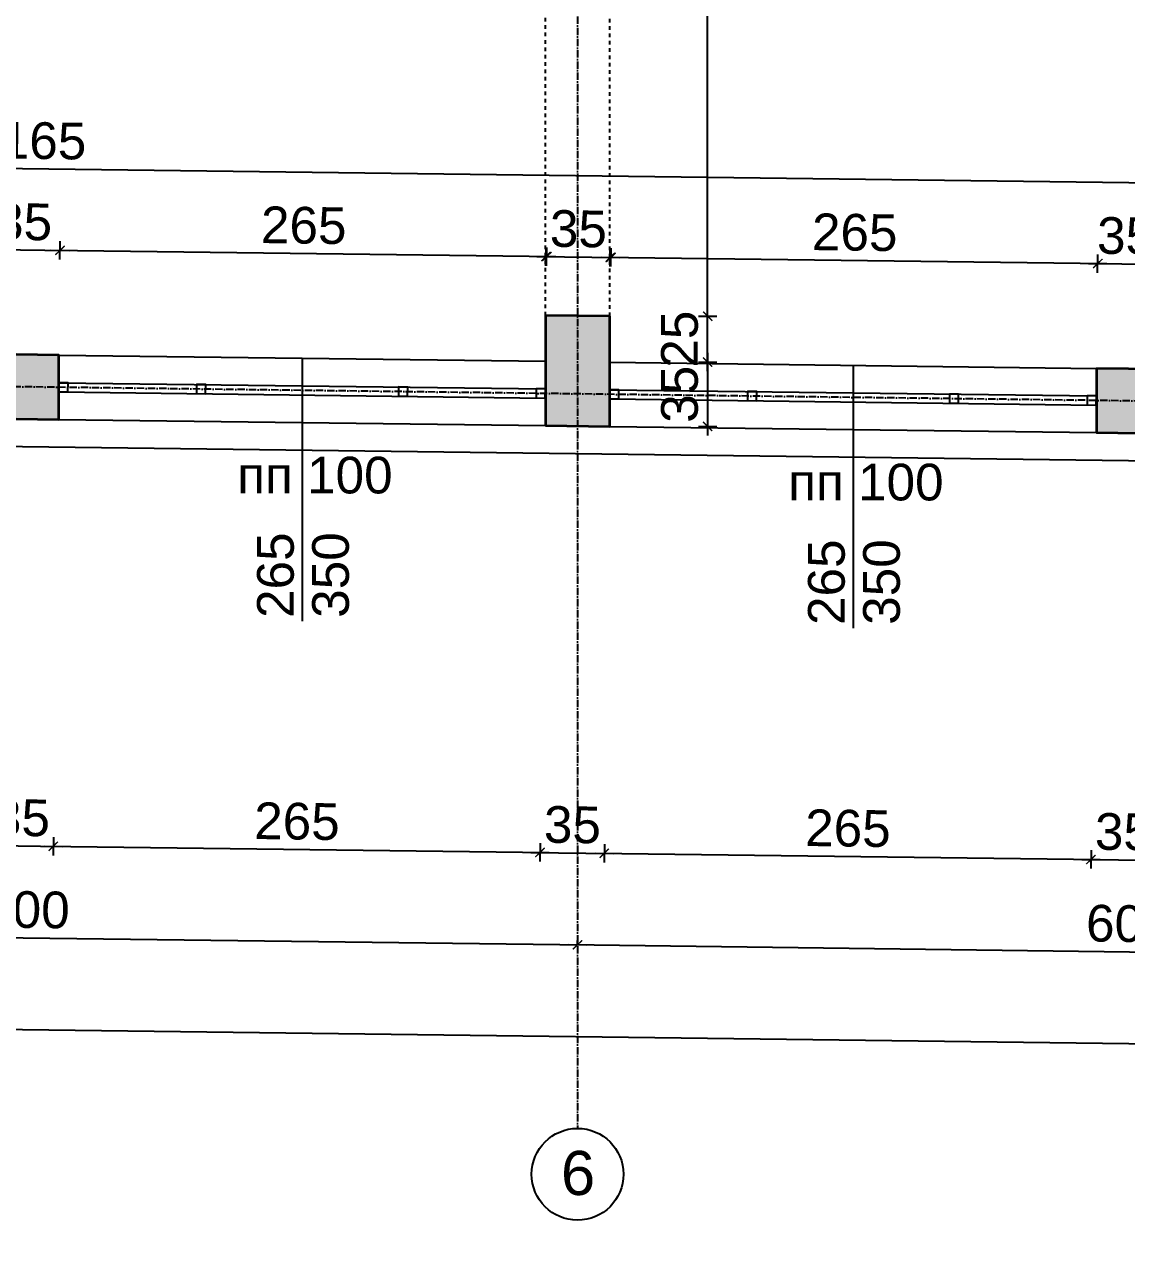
# Model space of a CAD drawing. Header units: inches. Extents: x -72385 to 39588, y -6525 to 66685.
# Drawn here: x -49286 to -48686, y 7801 to 8469 of the extents above; entities that cross this region are included whole.
import ezdxf

# ---------------------------------------------------------------- set-up
doc = ezdxf.new("R2010")
doc.units = ezdxf.units.IN
doc.header["$MEASUREMENT"] = 0
doc.linetypes.add('DashDot', pattern=[0.6, 0.4, -0.1, 0, -0.1])
doc.linetypes.add('Hidden', pattern=[0.4, 0.2, -0.2])
for name, color, linetype, lineweight in [('Изгледни линии', 253, 'Continuous', 25), ('Надписи коти външни', 252, 'Continuous', 25), ('Надписи коти вътрешни', 252, 'Continuous', 25), ('Надписи Оси', 252, 'Continuous', 25), ('Надписи прозорци', 252, 'Continuous', 25), ('Оси', 252, 'DashDot', 25), ('Прозорци', 251, 'Continuous', 25), ('Пунктир', 253, 'Hidden', 25), ('Разрезни линии', 7, 'Continuous', 35), ('Щрих стени', 254, 'Continuous', 25)]:
    doc.layers.add(name, color=color, linetype=linetype, lineweight=lineweight)
doc.styles.add('Arial Regular', font='arial.ttf')
doc.styles.get("Standard").update_dxf_attribs({"font": 'arial.ttf'})
doc.dimstyles.new('Annotative', dxfattribs={"dimscale": 0, "dimtxt": 20, "dimasz": 5, "dimexe": 5, "dimexo": 5, "dimgap": 5, "dimtad": 1, "dimdec": 0, "dimzin": 0, "dimdsep": 46, "dimtxsty": 'Standard', "dimblk": 'ARCHTICK', "dimcen": 5, "dimdle": 5, "dimadec": 0, "dimazin": 0, "dimtfac": 1, "dimtdec": 0, "dimtofl": 0, "dimtmove": 0, "dimatfit": 3, "dimldrblk": 'ARCHTICK', "dimfxl": 5, "dimfxlon": 1, "dimtolj": 1, "dimtzin": 0, "dimarcsym": 1})

# ---------------------------------------------------------------- blocks, each defined once
blk = doc.blocks.new('_ArchTick')
at = {"color": 0, "linetype": 'ByBlock', "const_width": 0.15}
blk.add_lwpolyline([(-0.5, -0.5), (0.5, 0.5)], dxfattribs=at)
blk = doc.blocks.new('*D667')
at = {"layer": 'Defpoints', "color": 0, "ltscale": 50, "transparency": 16777216}
for p in [(-49266.61, 8345.59), (-49302.34, 8288.96), (-49267.34, 8288.52)]:
    blk.add_point(p, dxfattribs=at)
at = {"layer": 'Надписи коти вътрешни', "color": 0, "lineweight": -2, "ltscale": 50, "transparency": 16777216}
for p, q in [((-49306.61, 8346.1), (-49261.61, 8345.52)), ((-49301.67, 8341.03), (-49301.55, 8351.03)), ((-49266.67, 8340.59), (-49266.55, 8350.59))]:
    blk.add_line(p, q, dxfattribs=at)
at = {"layer": 'Надписи коти вътрешни', "color": 0, "lineweight": -2, "ltscale": 50, "transparency": 16777216, "xscale": 5, "yscale": 5, "zscale": 5}
for p, rotation in [((-49301.61, 8346.03), 179.2706286525344), ((-49266.61, 8345.59), 359.2706286525344)]:
    blk.add_blockref('_ArchTick', p, dxfattribs=dict(at, rotation=rotation))
at = {"layer": 'Надписи коти вътрешни', "color": 0, "ltscale": 50, "transparency": 16777216, "insert": (-49286.42, 8361.06), "char_height": 20, "attachment_point": 5, "rotation": 359.27063}
blk.add_mtext('\\A1;35', dxfattribs=at)
blk = doc.blocks.new('*D668')
at = {"layer": 'Defpoints', "color": 0, "ltscale": 50, "transparency": 16777216}
for p in [(-49001.61, 8342.21), (-49267.34, 8288.52), (-49002.34, 8285.14)]:
    blk.add_point(p, dxfattribs=at)
at = {"layer": 'Надписи коти вътрешни', "color": 0, "lineweight": -2, "ltscale": 50, "transparency": 16777216}
for p, q in [((-49266.67, 8340.59), (-49266.55, 8350.59)), ((-49001.67, 8337.22), (-49001.55, 8347.21)), ((-49271.61, 8345.65), (-48996.61, 8342.15))]:
    blk.add_line(p, q, dxfattribs=at)
at = {"layer": 'Надписи коти вътрешни', "color": 0, "lineweight": -2, "ltscale": 50, "transparency": 16777216, "xscale": 5, "yscale": 5, "zscale": 5}
for p, rotation in [((-49266.61, 8345.59), 179.270628652547), ((-49001.61, 8342.21), 359.270628652547)]:
    blk.add_blockref('_ArchTick', p, dxfattribs=dict(at, rotation=rotation))
at = {"layer": 'Надписи коти вътрешни', "color": 0, "ltscale": 50, "transparency": 16777216, "insert": (-49133.92, 8359.11), "char_height": 20, "attachment_point": 5, "rotation": 359.27063}
blk.add_mtext('\\A1;265', dxfattribs=at)
blk = doc.blocks.new('*D669')
at = {"layer": 'Defpoints', "color": 0, "ltscale": 50, "transparency": 16777216}
for p in [(-48967.06, 8341.77), (-49002.34, 8320.14), (-48967.34, 8319.7)]:
    blk.add_point(p, dxfattribs=at)
at = {"layer": 'Надписи коти вътрешни', "color": 0, "lineweight": -2, "ltscale": 50, "transparency": 16777216}
for p, q in [((-49002.12, 8337.22), (-49001.99, 8347.22)), ((-48967.12, 8336.78), (-48966.99, 8346.77)), ((-49007.06, 8342.28), (-48962.06, 8341.71))]:
    blk.add_line(p, q, dxfattribs=at)
at = {"layer": 'Надписи коти вътрешни', "color": 0, "lineweight": -2, "ltscale": 50, "transparency": 16777216, "xscale": 5, "yscale": 5, "zscale": 5}
for p, rotation in [((-49002.06, 8342.22), 179.2706286525459), ((-48967.06, 8341.77), 359.270628652546)]:
    blk.add_blockref('_ArchTick', p, dxfattribs=dict(at, rotation=rotation))
at = {"layer": 'Надписи коти вътрешни', "color": 0, "ltscale": 50, "transparency": 16777216, "insert": (-48984.36, 8357.21), "char_height": 20, "attachment_point": 5, "rotation": 359.27063}
blk.add_mtext('\\A1;35', dxfattribs=at)
blk = doc.blocks.new('*D681')
at = {"layer": 'Defpoints', "color": 0, "ltscale": 50, "transparency": 16777216}
for p in [(-48701.61, 8338.4), (-48967.34, 8284.7), (-48702.34, 8281.32)]:
    blk.add_point(p, dxfattribs=at)
at = {"layer": 'Надписи коти вътрешни', "color": 0, "lineweight": -2, "ltscale": 50, "transparency": 16777216}
for p, q in [((-48966.67, 8336.77), (-48966.55, 8346.77)), ((-48971.61, 8341.83), (-48696.61, 8338.33)), ((-48701.67, 8333.4), (-48701.55, 8343.4))]:
    blk.add_line(p, q, dxfattribs=at)
at = {"layer": 'Надписи коти вътрешни', "color": 0, "lineweight": -2, "ltscale": 50, "transparency": 16777216, "xscale": 5, "yscale": 5, "zscale": 5}
for p, rotation in [((-48966.61, 8341.77), 179.270628652547), ((-48701.61, 8338.4), 359.270628652547)]:
    blk.add_blockref('_ArchTick', p, dxfattribs=dict(at, rotation=rotation))
at = {"layer": 'Надписи коти вътрешни', "color": 0, "ltscale": 50, "transparency": 16777216, "insert": (-48833.92, 8355.29), "char_height": 20, "attachment_point": 5, "rotation": 359.27063}
blk.add_mtext('\\A1;265', dxfattribs=at)
blk = doc.blocks.new('*D682')
at = {"layer": 'Defpoints', "color": 0, "ltscale": 50, "transparency": 16777216}
for p in [(-48666.61, 8337.95), (-48702.34, 8281.32), (-48667.34, 8280.88)]:
    blk.add_point(p, dxfattribs=at)
at = {"layer": 'Надписи коти вътрешни', "color": 0, "lineweight": -2, "ltscale": 50, "transparency": 16777216}
for p, q in [((-48701.67, 8333.4), (-48701.55, 8343.4)), ((-48666.67, 8332.95), (-48666.55, 8342.95)), ((-48706.61, 8338.46), (-48661.61, 8337.89))]:
    blk.add_line(p, q, dxfattribs=at)
at = {"layer": 'Надписи коти вътрешни', "color": 0, "lineweight": -2, "ltscale": 50, "transparency": 16777216, "xscale": 5, "yscale": 5, "zscale": 5}
for p, rotation in [((-48701.61, 8338.4), 179.2706286525344), ((-48666.61, 8337.95), 359.2706286525344)]:
    blk.add_blockref('_ArchTick', p, dxfattribs=dict(at, rotation=rotation))
at = {"layer": 'Надписи коти вътрешни', "color": 0, "ltscale": 50, "transparency": 16777216, "insert": (-48686.42, 8353.42), "char_height": 20, "attachment_point": 5, "rotation": 359.27063}
blk.add_mtext('\\A1;35', dxfattribs=at)
blk = doc.blocks.new('*D685')
at = {"layer": 'Defpoints', "color": 0, "ltscale": 50, "transparency": 16777216}
for p in [(-47201.05, 8363.57), (-51367.34, 8315.25), (-47202.34, 8262.23)]:
    blk.add_point(p, dxfattribs=at)
at = {"layer": 'Надписи коти вътрешни', "color": 0, "lineweight": -2, "ltscale": 50, "transparency": 16777216}
for p, q in [((-51366.11, 8411.59), (-51365.98, 8421.59)), ((-51371.05, 8416.65), (-47196.05, 8363.5)), ((-47201.11, 8358.57), (-47200.98, 8368.57))]:
    blk.add_line(p, q, dxfattribs=at)
at = {"layer": 'Надписи коти вътрешни', "color": 0, "lineweight": -2, "ltscale": 50, "transparency": 16777216, "xscale": 5, "yscale": 5, "zscale": 5}
for p, rotation in [((-51366.05, 8416.59), 179.2706286525471), ((-47201.05, 8363.57), 359.2706286525471)]:
    blk.add_blockref('_ArchTick', p, dxfattribs=dict(at, rotation=rotation))
at = {"layer": 'Надписи коти вътрешни', "color": 0, "ltscale": 50, "transparency": 16777216, "insert": (-49283.35, 8405.29), "char_height": 20, "attachment_point": 5, "rotation": 359.27063}
blk.add_mtext('\\A1;4165', dxfattribs=at)
blk = doc.blocks.new('*D982')
at = {"layer": 'Defpoints', "color": 0, "ltscale": 50, "transparency": 16777216}
for p in [(-48967.34, 8309.7), (-48914, 8309.7), (-48967.34, 8284.7)]:
    blk.add_point(p, dxfattribs=at)
at = {"layer": 'Надписи коти вътрешни', "color": 0, "lineweight": -2, "ltscale": 50, "transparency": 16777216}
for p, q in [((-48914, 8279.7), (-48914, 8314.7)), ((-48919, 8309.7), (-48909, 8309.7)), ((-48919, 8284.7), (-48909, 8284.7))]:
    blk.add_line(p, q, dxfattribs=at)
at = {"layer": 'Надписи коти вътрешни', "color": 0, "lineweight": -2, "ltscale": 50, "transparency": 16777216, "xscale": 5, "yscale": 5, "zscale": 5}
for p, rotation in [((-48914, 8309.7), 90), ((-48914, 8284.7), 270)]:
    blk.add_blockref('_ArchTick', p, dxfattribs=dict(at, rotation=rotation))
at = {"layer": 'Надписи коти вътрешни', "color": 0, "ltscale": 50, "transparency": 16777216, "insert": (-48929.21, 8297.2), "char_height": 20, "attachment_point": 5, "rotation": 90}
blk.add_mtext('\\A1;25', dxfattribs=at)
blk = doc.blocks.new('*D983')
at = {"layer": 'Defpoints', "color": 0, "ltscale": 50, "transparency": 16777216}
for p in [(-48967.24, 8834.74), (-48914, 8834.74), (-48967.34, 8309.7)]:
    blk.add_point(p, dxfattribs=at)
at = {"layer": 'Надписи коти вътрешни', "color": 0, "lineweight": -2, "ltscale": 50, "transparency": 16777216}
for p, q in [((-48919, 8834.74), (-48909, 8834.74)), ((-48914, 8304.7), (-48914, 8839.74)), ((-48919, 8309.7), (-48909, 8309.7))]:
    blk.add_line(p, q, dxfattribs=at)
at = {"layer": 'Надписи коти вътрешни', "color": 0, "lineweight": -2, "ltscale": 50, "transparency": 16777216, "xscale": 5, "yscale": 5, "zscale": 5}
for p, rotation in [((-48914, 8834.74), 90), ((-48914, 8309.7), 270)]:
    blk.add_blockref('_ArchTick', p, dxfattribs=dict(at, rotation=rotation))
at = {"layer": 'Надписи коти вътрешни', "color": 0, "ltscale": 50, "transparency": 16777216, "insert": (-48929.21, 8572.22), "char_height": 20, "attachment_point": 5, "rotation": 90}
blk.add_mtext('\\A1;525', dxfattribs=at)
blk = doc.blocks.new('*D6052')
at = {"layer": 'Defpoints', "color": 0, "ltscale": 50, "transparency": 16777216}
for p in [(-49302.34, 8253.96), (-49267.34, 8253.51), (-49270.3, 8021.03)]:
    blk.add_point(p, dxfattribs=at)
at = {"layer": 'Надписи коти външни', "color": 0, "lineweight": -2, "ltscale": 50, "transparency": 16777216}
for p, q in [((-49305.23, 8026.48), (-49305.36, 8016.48)), ((-49270.23, 8026.03), (-49270.36, 8016.03)), ((-49310.3, 8021.54), (-49265.3, 8020.97))]:
    blk.add_line(p, q, dxfattribs=at)
at = {"layer": 'Надписи коти външни', "color": 0, "lineweight": -2, "ltscale": 50, "transparency": 16777216, "xscale": 5, "yscale": 5, "zscale": 5}
for p, rotation in [((-49305.3, 8021.48), 179.2706286525464), ((-49270.3, 8021.03), 359.2706286525463)]:
    blk.add_blockref('_ArchTick', p, dxfattribs=dict(at, rotation=rotation))
at = {"layer": 'Надписи коти външни', "color": 0, "ltscale": 50, "transparency": 16777216, "insert": (-49287.6, 8036.47), "char_height": 20, "attachment_point": 5, "rotation": 359.27063}
blk.add_mtext('\\A1;35', dxfattribs=at)
blk = doc.blocks.new('*D6053')
at = {"layer": 'Defpoints', "color": 0, "ltscale": 50, "transparency": 16777216}
for p in [(-49267.34, 8253.51), (-49002.34, 8250.14), (-49005.3, 8017.66)]:
    blk.add_point(p, dxfattribs=at)
at = {"layer": 'Надписи коти външни', "color": 0, "lineweight": -2, "ltscale": 50, "transparency": 16777216}
for p, q in [((-49270.23, 8026.03), (-49270.36, 8016.03)), ((-49275.3, 8021.09), (-49000.3, 8017.59)), ((-49005.23, 8022.66), (-49005.36, 8012.66))]:
    blk.add_line(p, q, dxfattribs=at)
at = {"layer": 'Надписи коти външни', "color": 0, "lineweight": -2, "ltscale": 50, "transparency": 16777216, "xscale": 5, "yscale": 5, "zscale": 5}
for p, rotation in [((-49270.3, 8021.03), 179.2706286525455), ((-49005.3, 8017.66), 359.2706286525455)]:
    blk.add_blockref('_ArchTick', p, dxfattribs=dict(at, rotation=rotation))
at = {"layer": 'Надписи коти външни', "color": 0, "ltscale": 50, "transparency": 16777216, "insert": (-49137.6, 8034.55), "char_height": 20, "attachment_point": 5, "rotation": 359.27063}
blk.add_mtext('\\A1;265', dxfattribs=at)
blk = doc.blocks.new('*D6054')
at = {"layer": 'Defpoints', "color": 0, "ltscale": 50, "transparency": 16777216}
for p in [(-49002.34, 8250.14), (-48967.34, 8249.69), (-48970.3, 8017.21)]:
    blk.add_point(p, dxfattribs=at)
at = {"layer": 'Надписи коти външни', "color": 0, "lineweight": -2, "ltscale": 50, "transparency": 16777216}
for p, q in [((-49005.23, 8022.66), (-49005.36, 8012.66)), ((-48970.23, 8022.21), (-48970.36, 8012.21)), ((-49010.3, 8017.72), (-48965.3, 8017.15))]:
    blk.add_line(p, q, dxfattribs=at)
at = {"layer": 'Надписи коти външни', "color": 0, "lineweight": -2, "ltscale": 50, "transparency": 16777216, "xscale": 5, "yscale": 5, "zscale": 5}
for p, rotation in [((-49005.3, 8017.66), 179.2706286525405), ((-48970.3, 8017.21), 359.2706286525404)]:
    blk.add_blockref('_ArchTick', p, dxfattribs=dict(at, rotation=rotation))
at = {"layer": 'Надписи коти външни', "color": 0, "ltscale": 50, "transparency": 16777216, "insert": (-48987.6, 8032.65), "char_height": 20, "attachment_point": 5, "rotation": 359.27063}
blk.add_mtext('\\A1;35', dxfattribs=at)
blk = doc.blocks.new('*D6055')
at = {"layer": 'Defpoints', "color": 0, "ltscale": 50, "transparency": 16777216}
for p in [(-48967.34, 8249.69), (-48702.34, 8246.32), (-48705.3, 8013.84)]:
    blk.add_point(p, dxfattribs=at)
at = {"layer": 'Надписи коти външни', "color": 0, "lineweight": -2, "ltscale": 50, "transparency": 16777216}
for p, q in [((-48970.23, 8022.21), (-48970.36, 8012.21)), ((-48975.3, 8017.28), (-48700.3, 8013.77)), ((-48705.23, 8018.84), (-48705.36, 8008.84))]:
    blk.add_line(p, q, dxfattribs=at)
at = {"layer": 'Надписи коти външни', "color": 0, "lineweight": -2, "ltscale": 50, "transparency": 16777216, "xscale": 5, "yscale": 5, "zscale": 5}
for p, rotation in [((-48970.3, 8017.21), 179.270628652547), ((-48705.3, 8013.84), 359.270628652547)]:
    blk.add_blockref('_ArchTick', p, dxfattribs=dict(at, rotation=rotation))
at = {"layer": 'Надписи коти външни', "color": 0, "ltscale": 50, "transparency": 16777216, "insert": (-48837.6, 8030.74), "char_height": 20, "attachment_point": 5, "rotation": 359.27063}
blk.add_mtext('\\A1;265', dxfattribs=at)
blk = doc.blocks.new('*D6056')
at = {"layer": 'Defpoints', "color": 0, "ltscale": 50, "transparency": 16777216}
for p in [(-48702.34, 8246.32), (-48667.34, 8245.87), (-48670.3, 8013.39)]:
    blk.add_point(p, dxfattribs=at)
at = {"layer": 'Надписи коти външни', "color": 0, "lineweight": -2, "ltscale": 50, "transparency": 16777216}
for p, q in [((-48710.3, 8013.9), (-48665.3, 8013.33)), ((-48705.23, 8018.84), (-48705.36, 8008.84)), ((-48670.23, 8018.39), (-48670.36, 8008.39))]:
    blk.add_line(p, q, dxfattribs=at)
at = {"layer": 'Надписи коти външни', "color": 0, "lineweight": -2, "ltscale": 50, "transparency": 16777216, "xscale": 5, "yscale": 5, "zscale": 5}
for p, rotation in [((-48705.3, 8013.84), 179.2706286525464), ((-48670.3, 8013.39), 359.2706286525463)]:
    blk.add_blockref('_ArchTick', p, dxfattribs=dict(at, rotation=rotation))
at = {"layer": 'Надписи коти външни', "color": 0, "ltscale": 50, "transparency": 16777216, "insert": (-48687.6, 8028.83), "char_height": 20, "attachment_point": 5, "rotation": 359.27063}
blk.add_mtext('\\A1;35', dxfattribs=at)
blk = doc.blocks.new('*D6140')
at = {"layer": 'Defpoints', "color": 0, "ltscale": 50, "transparency": 16777216}
for p in [(-49584.84, 7975.03), (-48984.84, 7967.39), (-48984.84, 7967.39)]:
    blk.add_point(p, dxfattribs=at)
at = {"layer": 'Надписи коти външни', "color": 0, "lineweight": -2, "ltscale": 50, "transparency": 16777216}
for p, q in [((-49584.84, 7975.03), (-49584.77, 7980.03)), ((-49589.84, 7975.1), (-48979.84, 7967.33)), ((-48984.84, 7967.39), (-48984.77, 7972.39))]:
    blk.add_line(p, q, dxfattribs=at)
at = {"layer": 'Надписи коти външни', "color": 0, "lineweight": -2, "ltscale": 50, "transparency": 16777216, "xscale": 5, "yscale": 5, "zscale": 5}
for p, rotation in [((-49584.84, 7975.03), 179.2706286525473), ((-48984.84, 7967.39), 359.2706286525473)]:
    blk.add_blockref('_ArchTick', p, dxfattribs=dict(at, rotation=rotation))
at = {"layer": 'Надписи коти външни', "color": 0, "ltscale": 50, "transparency": 16777216, "insert": (-49284.64, 7986.42), "char_height": 20, "attachment_point": 5, "rotation": 359.27063}
blk.add_mtext('\\A1;600', dxfattribs=at)
blk = doc.blocks.new('*D6141')
at = {"layer": 'Defpoints', "color": 0, "ltscale": 50, "transparency": 16777216}
for p in [(-48984.84, 7967.39), (-48384.84, 7959.75), (-48384.84, 7959.75)]:
    blk.add_point(p, dxfattribs=at)
at = {"layer": 'Надписи коти външни', "color": 0, "lineweight": -2, "ltscale": 50, "transparency": 16777216}
for p, q in [((-48984.84, 7967.39), (-48984.77, 7972.39)), ((-48989.84, 7967.46), (-48379.84, 7959.69)), ((-48384.84, 7959.75), (-48384.77, 7964.75))]:
    blk.add_line(p, q, dxfattribs=at)
at = {"layer": 'Надписи коти външни', "color": 0, "lineweight": -2, "ltscale": 50, "transparency": 16777216, "xscale": 5, "yscale": 5, "zscale": 5}
for p, rotation in [((-48984.84, 7967.39), 179.2706286525471), ((-48384.84, 7959.75), 359.2706286525471)]:
    blk.add_blockref('_ArchTick', p, dxfattribs=dict(at, rotation=rotation))
at = {"layer": 'Надписи коти външни', "color": 0, "ltscale": 50, "transparency": 16777216, "insert": (-48684.64, 7978.78), "char_height": 20, "attachment_point": 5, "rotation": 359.27063}
blk.add_mtext('\\A1;600', dxfattribs=at)
blk = doc.blocks.new('*D6190')
at = {"layer": 'Defpoints', "color": 0, "ltscale": 50, "transparency": 16777216}
for p in [(-52317.34, 8292.34), (-40222.34, 8138.36), (-40226.57, 7805.89)]:
    blk.add_point(p, dxfattribs=at)
at = {"layer": 'Надписи коти външни', "color": 0, "lineweight": -2, "ltscale": 50, "transparency": 16777216}
for p, q in [((-52326.57, 7959.93), (-40221.57, 7805.83)), ((-52321.51, 7964.87), (-52321.63, 7954.87)), ((-40226.51, 7810.89), (-40226.63, 7800.89))]:
    blk.add_line(p, q, dxfattribs=at)
at = {"layer": 'Надписи коти външни', "color": 0, "lineweight": -2, "ltscale": 50, "transparency": 16777216, "xscale": 5, "yscale": 5, "zscale": 5}
for p, rotation in [((-52321.57, 7959.87), 179.2706286525472), ((-40226.57, 7805.89), 359.2706286525473)]:
    blk.add_blockref('_ArchTick', p, dxfattribs=dict(at, rotation=rotation))
at = {"layer": 'Надписи коти външни', "color": 0, "ltscale": 50, "transparency": 16777216, "insert": (-46273.88, 7898.09), "char_height": 20, "attachment_point": 5, "rotation": 359.27063}
blk.add_mtext('\\A1;12095', dxfattribs=at)
blk = doc.blocks.new('*D7835')
at = {"layer": 'Defpoints', "color": 0, "ltscale": 10, "transparency": 16777216}
for p in [(-48952.79, 8284.7), (-48952.79, 8249.69), (-48914, 8249.69)]:
    blk.add_point(p, dxfattribs=at)
at = {"layer": 'Надписи коти вътрешни', "color": 0, "lineweight": -2, "ltscale": 10, "transparency": 16777216}
for p, q in [((-48914, 8289.7), (-48914, 8244.69)), ((-48919, 8284.7), (-48909, 8284.7)), ((-48919, 8249.69), (-48909, 8249.69))]:
    blk.add_line(p, q, dxfattribs=at)
at = {"layer": 'Надписи коти вътрешни', "color": 0, "lineweight": -2, "ltscale": 10, "transparency": 16777216, "xscale": 5, "yscale": 5, "zscale": 5}
for p, rotation in [((-48914, 8284.7), 90), ((-48914, 8249.69), 270)]:
    blk.add_blockref('_ArchTick', p, dxfattribs=dict(at, rotation=rotation))
at = {"layer": 'Надписи коти вътрешни', "color": 0, "ltscale": 10, "transparency": 16777216, "insert": (-48929.21, 8267.19), "char_height": 20, "attachment_point": 5, "rotation": 90}
blk.add_mtext('\\A1;35', dxfattribs=at)

msp = doc.modelspace()

# ---------------------------------------------------------------- hatches: boundary and pattern name
at = {"layer": 'Щрих стени', "ltscale": 10}
h = msp.add_hatch(color=256, dxfattribs=at)
h.dxf.hatch_style = 1
h.paths.add_polyline_path([(-51067.34, 8311.43), (-51102.34, 8311.88), (-51102.34, 8276.87), (-51067.34, 8276.43)])
h.paths.add_polyline_path([(-50767.34, 8332.61), (-50802.34, 8333.06), (-50802.34, 8273.05), (-50767.34, 8272.61)])
h.paths.add_polyline_path([(-50467.34, 8303.79), (-50502.34, 8304.24), (-50502.34, 8269.23), (-50467.34, 8268.79)])
h.paths.add_polyline_path([(-50167.34, 8324.97), (-50202.34, 8325.42), (-50202.34, 8265.42), (-50167.34, 8264.97)])
h.paths.add_polyline_path([(-49867.34, 8296.15), (-49902.34, 8296.6), (-49902.34, 8261.6), (-49867.34, 8261.15)])
h.paths.add_polyline_path([(-49567.34, 8317.34), (-49602.34, 8317.78), (-49602.34, 8257.78), (-49567.34, 8257.33)])
h.paths.add_polyline_path([(-49267.34, 8288.52), (-49302.34, 8288.96), (-49302.34, 8253.96), (-49267.34, 8253.51)])
h.paths.add_polyline_path([(-48967.34, 8309.7), (-49002.34, 8310.14), (-49002.34, 8250.14), (-48967.34, 8249.69)])
h.paths.add_polyline_path([(-48667.34, 8280.88), (-48702.34, 8281.32), (-48702.34, 8246.32), (-48667.34, 8245.87)])
h.paths.add_polyline_path([(-48367.34, 8302.06), (-48402.34, 8302.51), (-48402.34, 8242.5), (-48367.34, 8242.05)])
h.paths.add_polyline_path([(-48067.34, 8273.24), (-48102.34, 8273.68), (-48102.34, 8238.68), (-48067.34, 8238.24)])
h.paths.add_polyline_path([(-47767.34, 8294.42), (-47802.34, 8294.87), (-47802.34, 8234.86), (-47767.34, 8234.42)])
h.paths.add_polyline_path([(-47467.34, 8265.6), (-47502.34, 8266.05), (-47502.34, 8231.04), (-47467.34, 8230.6)])

# ---------------------------------------------------------------- linework, layer by layer
at = {"layer": 'Изгледни линии', "ltscale": 50}
for p, q in [((-49267.34, 8288.52), (-49002.34, 8285.14)), ((-48967.34, 8284.7), (-48702.34, 8281.32)), ((-51982.34, 8273.07), (-47487.34, 8215.85)), ((-49267.34, 8253.51), (-49002.34, 8250.14)), ((-48967.34, 8249.69), (-48702.34, 8246.32))]:
    msp.add_line(p, q, dxfattribs=at)
at = {"layer": 'Надписи Оси', "ltscale": 50}
msp.add_circle((-48984.84, 7842.38), 25, dxfattribs=at)
at = {"layer": 'Надписи прозорци', "ltscale": 50}
for p, q in [((-49134.84, 8286.83), (-49134.84, 8143.68)), ((-48834.84, 8283.01), (-48834.84, 8139.86))]:
    msp.add_line(p, q, dxfattribs=at)
at = {"layer": 'Оси', "ltscale": 10}
for p, q in [((-48984.84, 10467.6), (-48984.84, 7867.38)), ((-39839.84, 8151), (-52699.84, 8314.71))]:
    msp.add_line(p, q, dxfattribs=at)
at = {"layer": 'Прозорци', "ltscale": 50}
for p, q in [((-49267.34, 8273.51), (-49002.34, 8270.14)), ((-49267.34, 8268.51), (-49002.34, 8265.14)), ((-48967.34, 8269.69), (-48702.34, 8266.32)), ((-48967.34, 8264.69), (-48702.34, 8261.32))]:
    msp.add_line(p, q, dxfattribs=at)
for points in [[(-49267.34, 8268.51), (-49262.34, 8268.45), (-49262.27, 8273.45), (-49267.27, 8273.51), (-49267.34, 8268.51)], [(-49192.35, 8267.56), (-49187.35, 8267.5), (-49187.29, 8272.49), (-49192.29, 8272.56), (-49192.35, 8267.56)], [(-49082.39, 8266.16), (-49077.39, 8266.1), (-49077.33, 8271.09), (-49082.32, 8271.16), (-49082.39, 8266.16)], [(-49007.4, 8265.21), (-49002.4, 8265.15), (-49002.34, 8270.15), (-49007.34, 8270.21), (-49007.4, 8265.21)], [(-48967.34, 8264.69), (-48962.34, 8264.63), (-48962.27, 8269.63), (-48967.27, 8269.69), (-48967.34, 8264.69)], [(-48892.35, 8263.74), (-48887.35, 8263.68), (-48887.29, 8268.68), (-48892.29, 8268.74), (-48892.35, 8263.74)], [(-48782.39, 8262.34), (-48777.39, 8262.28), (-48777.33, 8267.28), (-48782.32, 8267.34), (-48782.39, 8262.34)], [(-48707.4, 8261.39), (-48702.4, 8261.33), (-48702.34, 8266.33), (-48707.34, 8266.39), (-48707.4, 8261.39)]]:
    msp.add_lwpolyline(points, dxfattribs=at)
at = {"layer": 'Пунктир', "ltscale": 10}
for p, q in [((-49002.34, 8310.14), (-49002.34, 8835.19)), ((-48967.34, 8309.7), (-48967.34, 8834.74))]:
    msp.add_line(p, q, dxfattribs=at)
at = {"layer": 'Разрезни линии', "ltscale": 50}
for p, q in [((-48967.34, 8309.7), (-49002.34, 8310.14)), ((-49002.34, 8310.14), (-49002.34, 8250.14)), ((-48967.34, 8249.69), (-48967.34, 8309.7)), ((-49002.34, 8250.14), (-48967.34, 8249.69))]:
    msp.add_line(p, q, dxfattribs=at)
for points in [[(-49302.34, 8288.96), (-49302.34, 8253.96), (-49267.34, 8253.51), (-49267.34, 8288.52)], [(-48702.34, 8281.32), (-48702.34, 8246.32), (-48667.34, 8245.87), (-48667.34, 8280.88)]]:
    msp.add_lwpolyline(points, close=True, dxfattribs=at)

# ---------------------------------------------------------------- texts
at = {"layer": 'Надписи Оси', "ltscale": 100, "insert": (-48998.16, 7855.1), "char_height": 24, "width": 27.2128, "attachment_point": 1, "style": 'Arial Regular'}
msp.add_mtext('\\pxqc;6', dxfattribs=at)
at = {"layer": 'Надписи прозорци', "ltscale": 100, "char_height": 20, "width": 180.4891, "attachment_point": 1, "style": 'Arial Regular'}
for insert in [(-49170.15, 8233.18), (-48870.15, 8229.37)]:
    msp.add_mtext('пп 100', dxfattribs=dict(at, insert=insert))
at = {"layer": 'Надписи прозорци', "ltscale": 100, "char_height": 20, "width": 180.4891, "attachment_point": 3, "rotation": 90, "style": 'Arial Regular'}
for s, insert in [('265', (-49159.35, 8191.97)), ('350', (-49129.35, 8192.05)), ('265', (-48859.35, 8188.15)), ('350', (-48829.35, 8188.23))]:
    msp.add_mtext(s, dxfattribs=dict(at, insert=insert))

# ---------------------------------------------------------------- dimensions: what is measured, and where the dimension line sits
at = {"layer": 'Надписи коти външни', "ltscale": 50}
dim = msp.add_aligned_dim(p1=(-52317.34, 8292.34), p2=(-40222.34, 8138.36), distance=-332.5, text='12095', dimstyle='Annotative', override={"dimscale": 0, "dimtix": 0, "dimtofl": 0, "dimtmove": 0, "dimatfit": 3}, dxfattribs=at)
dim.commit()
dim.dimension.update_dxf_attribs({"geometry": '*D6190', "text_midpoint": (-46273.88, 7898.09)})
for base, p1, p2, picture, middle in [((-49270.3, 8021.03), (-49302.34, 8253.96), (-49267.34, 8253.51), '*D6052', (-49287.8, 8021.25)), ((-48970.3, 8017.21), (-49002.34, 8250.14), (-48967.34, 8249.69), '*D6054', (-48987.8, 8017.43)), ((-48670.3, 8013.39), (-48702.34, 8246.32), (-48667.34, 8245.87), '*D6056', (-48687.8, 8013.62))]:
    dim = msp.add_linear_dim(base=base, p1=p1, p2=p2, angle=359.27063, dimstyle='Annotative', override={"dimscale": 0, "dimtix": 0, "dimtofl": 0, "dimtmove": 0, "dimatfit": 3}, dxfattribs=at)
    dim.commit()
    dim.dimension.update_dxf_attribs({"geometry": picture, "text_midpoint": middle, "dimtype": 129})
for p1, p2, distance, picture, middle in [((-49267.34, 8253.51), (-49002.34, 8250.14), -232.5, '*D6053', (-49137.6, 8034.55)), ((-48967.34, 8249.69), (-48702.34, 8246.32), -232.5, '*D6055', (-48837.6, 8030.74)), ((-49584.84, 7975.03), (-48984.84, 7967.39), 0, '*D6140', (-49284.64, 7986.42)), ((-48984.84, 7967.39), (-48384.84, 7959.75), 0, '*D6141', (-48684.64, 7978.78))]:
    dim = msp.add_aligned_dim(p1=p1, p2=p2, distance=distance, dimstyle='Annotative', override={"dimscale": 0, "dimtix": 0, "dimtofl": 0, "dimtmove": 0, "dimatfit": 3}, dxfattribs=at)
    dim.commit()
    dim.dimension.update_dxf_attribs({"geometry": picture, "text_midpoint": middle})
at = {"layer": 'Надписи коти вътрешни', "ltscale": 50}
dim = msp.add_linear_dim(base=(-48914, 8834.74), p1=(-48967.34, 8309.7), p2=(-48967.24, 8834.74), angle=90, dimstyle='Annotative', override={"dimscale": 0, "dimtix": 0, "dimtofl": 0, "dimtmove": 0, "dimatfit": 3}, dxfattribs=at)
dim.commit()
dim.dimension.update_dxf_attribs({"geometry": '*D983', "text_midpoint": (-48929.21, 8572.22)})
for p1, p2, distance, picture, middle in [((-51367.34, 8315.25), (-47202.34, 8262.23), 101.35, '*D685', (-49283.35, 8405.29)), ((-49267.34, 8288.52), (-49002.34, 8285.14), 57.08, '*D668', (-49133.92, 8359.11)), ((-48967.34, 8284.7), (-48702.34, 8281.32), 57.08, '*D681', (-48833.92, 8355.29))]:
    dim = msp.add_aligned_dim(p1=p1, p2=p2, distance=distance, dimstyle='Annotative', override={"dimscale": 0, "dimtix": 0, "dimtofl": 0, "dimtmove": 0, "dimatfit": 3}, dxfattribs=at)
    dim.commit()
    dim.dimension.update_dxf_attribs({"geometry": picture, "text_midpoint": middle})
for base, p1, p2, angle, picture, middle, dimtype in [((-49266.61, 8345.59), (-49302.34, 8288.96), (-49267.34, 8288.52), 359.27063, '*D667', (-49286.61, 8345.84), 129), ((-48967.06, 8341.77), (-49002.34, 8320.14), (-48967.34, 8319.7), 359.27063, '*D669', (-48984.56, 8342), 129), ((-48666.61, 8337.95), (-48702.34, 8281.32), (-48667.34, 8280.88), 359.27063, '*D682', (-48686.61, 8338.2), 129), ((-48914, 8309.7), (-48967.34, 8284.7), (-48967.34, 8309.7), 90, '*D982', (-48914, 8297.2), 128)]:
    dim = msp.add_linear_dim(base=base, p1=p1, p2=p2, angle=angle, dimstyle='Annotative', override={"dimscale": 0, "dimtix": 0, "dimtofl": 0, "dimtmove": 0, "dimatfit": 3}, dxfattribs=at)
    dim.commit()
    dim.dimension.update_dxf_attribs({"geometry": picture, "text_midpoint": middle, "dimtype": dimtype})
at = {"layer": 'Надписи коти вътрешни', "ltscale": 10}
dim = msp.add_linear_dim(base=(-48914, 8249.69), p1=(-48952.79, 8284.7), p2=(-48952.79, 8249.69), angle=270, dimstyle='Annotative', override={"dimscale": 0, "dimtix": 0, "dimtofl": 0, "dimtmove": 0, "dimatfit": 3}, dxfattribs=at)
dim.commit()
dim.dimension.update_dxf_attribs({"geometry": '*D7835', "text_midpoint": (-48914, 8267.19), "dimtype": 129})

doc.saveas('drawing.dxf')
